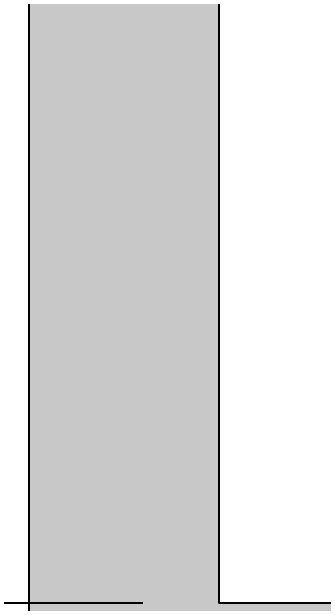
# Model space of a CAD drawing. Header units: millimetres. Extents: x 1389 to 2186, y 2011 to 2343.
# Drawn here: x 1389.6979 to 1389.9438, y 2334.3872 to 2334.8538 of the extents above; entities that cross this region are included whole.
import ezdxf

# ---------------------------------------------------------------- set-up
doc = ezdxf.new("R2010")
doc.units = ezdxf.units.MM
doc.layers.add('cotas', color=4, linetype='Continuous')
doc.styles.get("Standard").update_dxf_attribs({"font": 'arial.ttf'})
doc.dimstyles.new('ISO-25', dxfattribs={"dimscale": 0.2, "dimtxt": 0.6, "dimasz": 0.3, "dimexe": 0.2, "dimexo": 0.3, "dimgap": 0.4, "dimtad": 1, "dimtoh": 1, "dimtxsty": 'Standard', "dimcen": -0.3, "dimadec": 0, "dimazin": 0, "dimtfac": 1, "dimtmove": 1, "dimatfit": 3, "dimfxl": 1, "dimarcsym": 0})

# ---------------------------------------------------------------- blocks, each defined once
blk = doc.blocks.new('*D1')
at = {"layer": 'cotas', "color": 0, "lineweight": -2, "transparency": 16777216}
for p, q in [((1389.80144, 2338.48723), (1389.21459, 2338.48723)), ((1389.25459, 2338.42723), (1389.25459, 2334.44723)), ((1389.80144, 2334.38723), (1389.21459, 2334.38723))]:
    blk.add_line(p, q, dxfattribs=at)
at = {"layer": 'cotas', "color": 0, "transparency": 16777216}
for points in [[(1389.24459, 2338.42723), (1389.26459, 2338.42723), (1389.25459, 2338.48723)], [(1389.24459, 2334.44723), (1389.26459, 2334.44723), (1389.25459, 2334.38723)]]:
    blk.add_solid(points, dxfattribs=at)
at = {"layer": 'Defpoints', "color": 0, "transparency": 16777216}
for p in [(1389.86144, 2338.48723), (1389.25459, 2334.38723), (1389.86144, 2334.38723)]:
    blk.add_point(p, dxfattribs=at)
at = {"layer": 'cotas', "color": 0, "transparency": 16777216, "insert": (1389.10247, 2336.43723), "char_height": 0.12, "attachment_point": 5, "rotation": 90}
blk.add_mtext('4,1', dxfattribs=at)

msp = doc.modelspace()

# ---------------------------------------------------------------- hatches: boundary and pattern name
at = {"true_color": 0x000000}
h = msp.add_hatch(color=18, dxfattribs=at)
h.dxf.hatch_style = 1
h.paths.add_polyline_path([(1389.86144, 2338.48723), (1389.86144, 2340.88723), (1389.71144, 2340.88723), (1389.71144, 2340.73723), (1389.71144, 2334.23723), (1390.06144, 2334.23723), (1390.06144, 2334.38723), (1389.86144, 2334.38723)])

# ---------------------------------------------------------------- linework, layer by layer
for p, q in [((1389.71144, 2340.88723), (1389.71144, 2334.23723)), ((1389.86144, 2338.48723), (1389.86144, 2334.38723)), ((1390.06144, 2334.38723), (1389.86144, 2334.38723))]:
    msp.add_line(p, q)

# ---------------------------------------------------------------- dimensions: what is measured, and where the dimension line sits
at = {"layer": 'cotas'}
dim = msp.add_linear_dim(base=(1389.25459, 2334.38723), p1=(1389.86144, 2338.48723), p2=(1389.86144, 2334.38723), angle=90, dimstyle='ISO-25', dxfattribs=at)
dim.commit()
dim.dimension.update_dxf_attribs({"geometry": '*D1', "text_midpoint": (1389.10247, 2336.43723)})

doc.saveas('drawing.dxf')
